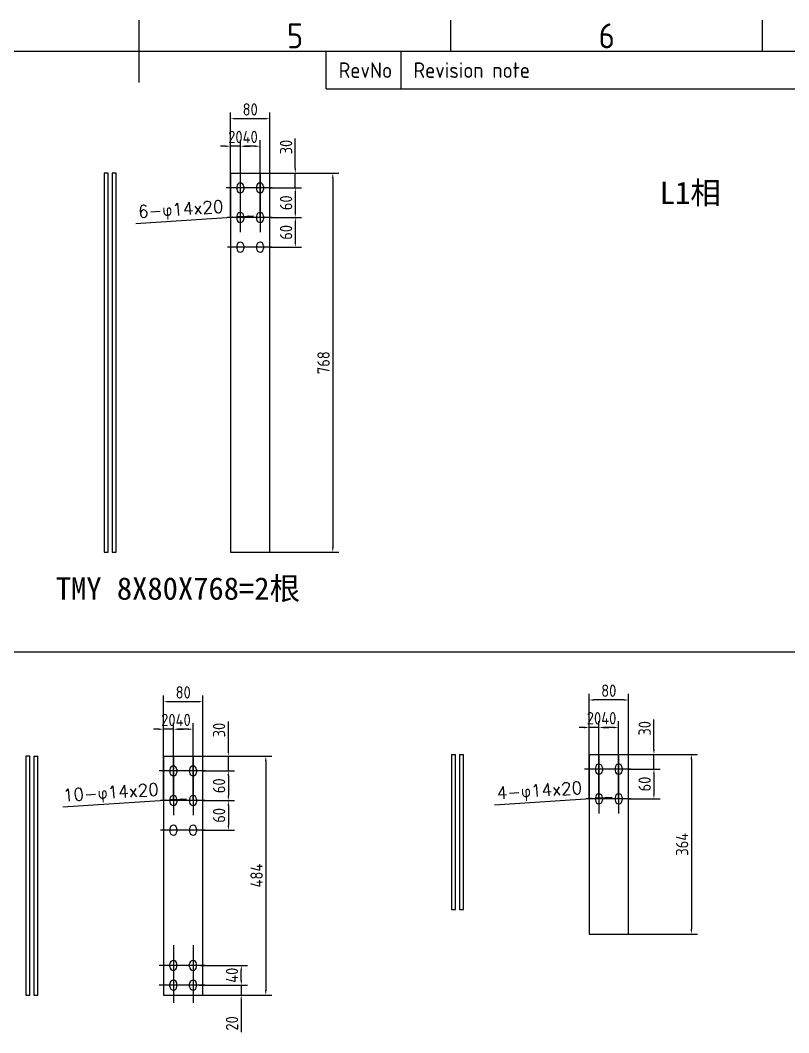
# Model space of a CAD drawing. Extents: x 619634 to 631942, y -3666 to 10046.
# Drawn here: x 621766 to 623324, y -2027 to 24 of the extents above; entities that cross this region are included whole.
import ezdxf
from ezdxf.enums import TextEntityAlignment as Align

# ---------------------------------------------------------------- set-up
doc = ezdxf.new("R2010")
doc.units = 0
doc.header["$LTSCALE"] = 1000
doc.header["$MEASUREMENT"] = 0
doc.header["$PDMODE"] = 35
doc.layers.get('0').update_dxf_attribs({"linetype": 'CONTINUOUS'})
doc.layers.get('Defpoints').update_dxf_attribs({"linetype": 'CONTINUOUS'})
for name, color, linetype in [('FRAME025', 7, 'CONTINUOUS'), ('FRAME050', 6, 'CONTINUOUS'), ('FRAME070', 5, 'CONTINUOUS'), ('标注', 3, 'CONTINUOUS')]:
    doc.layers.add(name, color=color, linetype=linetype)
doc.styles.add('ISOCP', font='isocp.shx')
doc.styles.get("Standard").update_dxf_attribs({"font": 'GBENOR', "bigfont": 'GBCBIG'})
doc.styles.add('STYLE2', font='', dxfattribs={"height": 7})
doc.styles.get('STYLE2').set_extended_font_data('SimSun')
doc.dimstyles.get("Standard").update_dxf_attribs({"dimscale": 100, "dimtxt": 3.5, "dimasz": 3.5, "dimexe": 0, "dimexo": 0, "dimgap": 0.2, "dimtad": 1, "dimdec": 0, "dimzin": 0, "dimdsep": 46, "dimtxsty": 'Standard', "dimcen": 0.09, "dimclrd": 3, "dimclre": 3, "dimclrt": 3, "dimadec": 0, "dimazin": 0, "dimtfac": 1, "dimtdec": 0, "dimtmove": 2, "dimatfit": 3, "dimfxl": 1, "dimtolj": 1, "dimtzin": 0, "dimarcsym": 0})
doc.dimstyles.new('STANDARD$0', dxfattribs={"dimtxt": 5, "dimasz": 5, "dimexe": 2.5, "dimexo": 0, "dimgap": 1.25, "dimtad": 1, "dimdec": 0, "dimzin": 0, "dimdsep": 46, "dimtxsty": 'Standard', "dimcen": 0, "dimadec": 0, "dimazin": 0, "dimtfac": 0.514286, "dimtdec": 0, "dimtix": 1, "dimtmove": 0, "dimatfit": 3, "dimfxl": 1, "dimtolj": 1, "dimtzin": 0, "dimarcsym": 0})

# ---------------------------------------------------------------- blocks, each defined once
blk = doc.blocks.new('*D1814')
at = {"layer": 'Defpoints', "color": 0}
for p in [(622232.4, -286), (622232.4, -1054), (622399.8, -1054)]:
    blk.add_point(p, dxfattribs=at)
at = {"layer": '标注', "color": 0, "lineweight": -2}
for p, q in [((622232.4, -286), (622412.3, -286)), ((622399.8, -296), (622399.8, -1044)), ((622232.4, -1054), (622412.3, -1054))]:
    blk.add_line(p, q, dxfattribs=at)
at = {"layer": '标注', "color": 0}
for points in [[(622398.1, -296), (622401.4, -296), (622399.8, -286)], [(622398.1, -1044), (622401.4, -1044), (622399.8, -1054)]]:
    blk.add_solid(points, dxfattribs=at)
at = {"layer": '标注', "color": 0, "insert": (622381, -670), "char_height": 25, "attachment_point": 5, "rotation": 90}
blk.add_mtext('\\A1;768', dxfattribs=at)
blk = doc.blocks.new('*D1815')
at = {"layer": 'Defpoints', "color": 0}
for p in [(622192.4, -175.7), (622192.4, -376), (622272.4, -376)]:
    blk.add_point(p, dxfattribs=at)
at = {"layer": '标注', "color": 0, "lineweight": -2}
for p, q in [((622192.4, -376), (622192.4, -163.2)), ((622272.4, -376), (622272.4, -163.2)), ((622262.4, -175.7), (622202.4, -175.7))]:
    blk.add_line(p, q, dxfattribs=at)
at = {"layer": '标注', "color": 0}
for points in [[(622202.4, -174), (622202.4, -177.3), (622192.4, -175.7)], [(622262.4, -174), (622262.4, -177.3), (622272.4, -175.7)]]:
    blk.add_solid(points, dxfattribs=at)
at = {"layer": '标注', "color": 0, "insert": (622232.4, -156.9), "char_height": 25, "attachment_point": 5}
blk.add_mtext('\\A1;80', dxfattribs=at)
blk = doc.blocks.new('*D1816')
at = {"layer": 'Defpoints', "color": 0}
for p in [(622212.4, -231.4), (622212.4, -376), (622252.4, -376)]:
    blk.add_point(p, dxfattribs=at)
at = {"layer": '标注', "color": 0, "lineweight": -2}
for p, q in [((622212.4, -376), (622212.4, -218.9)), ((622252.4, -376), (622252.4, -218.9)), ((622242.4, -231.4), (622222.4, -231.4))]:
    blk.add_line(p, q, dxfattribs=at)
at = {"layer": '标注', "color": 0}
for points in [[(622222.4, -229.8), (622222.4, -233.1), (622212.4, -231.4)], [(622242.4, -229.8), (622242.4, -233.1), (622252.4, -231.4)]]:
    blk.add_solid(points, dxfattribs=at)
at = {"layer": '标注', "color": 0, "insert": (622232.4, -212.7), "char_height": 25, "attachment_point": 5}
blk.add_mtext('\\A1;40', dxfattribs=at)
blk = doc.blocks.new('*D1817')
at = {"layer": 'Defpoints', "color": 0}
for p in [(622272.4, -316), (622272.4, -376), (622323.8, -376)]:
    blk.add_point(p, dxfattribs=at)
at = {"layer": '标注', "color": 0, "lineweight": -2}
for p, q in [((622272.4, -316), (622336.3, -316)), ((622323.8, -326), (622323.8, -366)), ((622272.4, -376), (622336.3, -376))]:
    blk.add_line(p, q, dxfattribs=at)
at = {"layer": '标注', "color": 0}
for points in [[(622322.2, -326), (622325.5, -326), (622323.8, -316)], [(622322.2, -366), (622325.5, -366), (622323.8, -376)]]:
    blk.add_solid(points, dxfattribs=at)
at = {"layer": '标注', "color": 0, "insert": (622305.1, -346), "char_height": 25, "attachment_point": 5, "rotation": 90}
blk.add_mtext('\\A1;60', dxfattribs=at)
blk = doc.blocks.new('*D1818')
at = {"layer": 'Defpoints', "color": 0}
for p in [(622192.4, -231.4), (622192.4, -376), (622212.4, -376)]:
    blk.add_point(p, dxfattribs=at)
at = {"layer": '标注', "color": 0, "lineweight": -2}
for p, q in [((622192.4, -376), (622192.4, -218.9)), ((622212.4, -376), (622212.4, -218.9)), ((622182.4, -231.4), (622172.4, -231.4)), ((622212.4, -231.4), (622192.4, -231.4)), ((622222.4, -231.4), (622232.4, -231.4))]:
    blk.add_line(p, q, dxfattribs=at)
at = {"layer": '标注', "color": 0}
for points in [[(622182.4, -229.8), (622182.4, -233.1), (622192.4, -231.4)], [(622222.4, -229.8), (622222.4, -233.1), (622212.4, -231.4)]]:
    blk.add_solid(points, dxfattribs=at)
at = {"layer": '标注', "color": 0, "insert": (622202.4, -212.7), "char_height": 25, "attachment_point": 5}
blk.add_mtext('\\A1;20', dxfattribs=at)
blk = doc.blocks.new('*D1819')
at = {"layer": 'Defpoints', "color": 0}
for p in [(622277, -286), (622272.4, -316), (622323.8, -316)]:
    blk.add_point(p, dxfattribs=at)
at = {"layer": '标注', "color": 0, "lineweight": -2}
for p, q in [((622323.8, -276), (622323.8, -215.5)), ((622277, -286), (622336.3, -286)), ((622323.8, -316), (622323.8, -286)), ((622272.4, -316), (622336.3, -316)), ((622323.8, -326), (622323.8, -336))]:
    blk.add_line(p, q, dxfattribs=at)
at = {"layer": '标注', "color": 0}
for points in [[(622322.2, -276), (622325.5, -276), (622323.8, -286)], [(622322.2, -326), (622325.5, -326), (622323.8, -316)]]:
    blk.add_solid(points, dxfattribs=at)
at = {"layer": '标注', "color": 0, "insert": (622305.1, -233.2), "char_height": 25, "attachment_point": 5, "rotation": 90}
blk.add_mtext('\\A1;30', dxfattribs=at)
blk = doc.blocks.new('*D1820')
at = {"layer": 'Defpoints', "color": 0}
for p in [(622205.4, -374.7), (622219.3, -373.8)]:
    blk.add_point(p, dxfattribs=at)
at = {"layer": '标注', "color": 0, "lineweight": -2}
for p, q in [((622000.9, -387.8), (622195.4, -375.4)), ((622219.3, -373.8), (622205.4, -374.7)), ((622229.3, -373.2), (622239.3, -372.6))]:
    blk.add_line(p, q, dxfattribs=at)
at = {"layer": '标注', "color": 0}
for points in [[(622195.3, -373.7), (622195.5, -377), (622205.4, -374.7)], [(622229.2, -371.5), (622229.4, -374.9), (622219.3, -373.8)]]:
    blk.add_solid(points, dxfattribs=at)
at = {"layer": '标注', "color": 0, "insert": (622091.9, -362.5), "char_height": 25, "attachment_point": 5, "rotation": 3.6468}
blk.add_mtext('\\A1;{\\Ftxt.shx|c0;6-}φ{\\Ftxt.shx|c0;14x20}', dxfattribs=at)
blk = doc.blocks.new('*D1821')
at = {"layer": 'Defpoints', "color": 0}
for p in [(622272.4, -376), (622272.4, -436), (622323.8, -436)]:
    blk.add_point(p, dxfattribs=at)
at = {"layer": '标注', "color": 0, "lineweight": -2}
for p, q in [((622272.4, -376), (622336.3, -376)), ((622323.8, -386), (622323.8, -426)), ((622272.4, -436), (622336.3, -436))]:
    blk.add_line(p, q, dxfattribs=at)
at = {"layer": '标注', "color": 0}
for points in [[(622322.2, -386), (622325.5, -386), (622323.8, -376)], [(622322.2, -426), (622325.5, -426), (622323.8, -436)]]:
    blk.add_solid(points, dxfattribs=at)
at = {"layer": '标注', "color": 0, "insert": (622305.1, -406), "char_height": 25, "attachment_point": 5, "rotation": 90}
blk.add_mtext('\\A1;60', dxfattribs=at)
blk = doc.blocks.new('*D1822')
at = {"layer": 'Defpoints', "color": 0}
for p in [(622096.6, -1467), (622096.6, -1950.9), (622264, -1950.9)]:
    blk.add_point(p, dxfattribs=at)
at = {"layer": '标注', "color": 0, "lineweight": -2}
for p, q in [((622096.6, -1467), (622276.5, -1467)), ((622264, -1477), (622264, -1940.9)), ((622096.6, -1950.9), (622276.5, -1950.9))]:
    blk.add_line(p, q, dxfattribs=at)
at = {"layer": '标注', "color": 0}
for points in [[(622262.3, -1477), (622265.7, -1477), (622264, -1467)], [(622262.3, -1940.9), (622265.7, -1940.9), (622264, -1950.9)]]:
    blk.add_solid(points, dxfattribs=at)
at = {"layer": '标注', "color": 0, "insert": (622245.3, -1708.9), "char_height": 25, "attachment_point": 5, "rotation": 90}
blk.add_mtext('\\A1;484', dxfattribs=at)
blk = doc.blocks.new('*D1823')
at = {"layer": 'Defpoints', "color": 0}
for p in [(622056.6, -1356.7), (622056.6, -1557), (622136.6, -1557)]:
    blk.add_point(p, dxfattribs=at)
at = {"layer": '标注', "color": 0, "lineweight": -2}
for p, q in [((622056.6, -1557), (622056.6, -1344.2)), ((622136.6, -1557), (622136.6, -1344.2)), ((622126.6, -1356.7), (622066.6, -1356.7))]:
    blk.add_line(p, q, dxfattribs=at)
at = {"layer": '标注', "color": 0}
for points in [[(622066.6, -1355), (622066.6, -1358.3), (622056.6, -1356.7)], [(622126.6, -1355), (622126.6, -1358.3), (622136.6, -1356.7)]]:
    blk.add_solid(points, dxfattribs=at)
at = {"layer": '标注', "color": 0, "insert": (622096.6, -1337.9), "char_height": 25, "attachment_point": 5}
blk.add_mtext('\\A1;80', dxfattribs=at)
blk = doc.blocks.new('*D1824')
at = {"layer": 'Defpoints', "color": 0}
for p in [(622076.6, -1412.4), (622076.6, -1557), (622116.6, -1557)]:
    blk.add_point(p, dxfattribs=at)
at = {"layer": '标注', "color": 0, "lineweight": -2}
for p, q in [((622076.6, -1557), (622076.6, -1399.9)), ((622106.6, -1412.4), (622086.6, -1412.4)), ((622116.6, -1557), (622116.6, -1399.9))]:
    blk.add_line(p, q, dxfattribs=at)
at = {"layer": '标注', "color": 0}
for points in [[(622086.6, -1410.8), (622086.6, -1414.1), (622076.6, -1412.4)], [(622106.6, -1410.8), (622106.6, -1414.1), (622116.6, -1412.4)]]:
    blk.add_solid(points, dxfattribs=at)
at = {"layer": '标注', "color": 0, "insert": (622096.6, -1393.7), "char_height": 25, "attachment_point": 5}
blk.add_mtext('\\A1;40', dxfattribs=at)
blk = doc.blocks.new('*D1825')
at = {"layer": 'Defpoints', "color": 0}
for p in [(622136.6, -1497), (622136.6, -1557), (622188.1, -1557)]:
    blk.add_point(p, dxfattribs=at)
at = {"layer": '标注', "color": 0, "lineweight": -2}
for p, q in [((622136.6, -1497), (622200.6, -1497)), ((622188.1, -1507), (622188.1, -1547)), ((622136.6, -1557), (622200.6, -1557))]:
    blk.add_line(p, q, dxfattribs=at)
at = {"layer": '标注', "color": 0}
for points in [[(622186.4, -1507), (622189.7, -1507), (622188.1, -1497)], [(622186.4, -1547), (622189.7, -1547), (622188.1, -1557)]]:
    blk.add_solid(points, dxfattribs=at)
at = {"layer": '标注', "color": 0, "insert": (622169.3, -1527), "char_height": 25, "attachment_point": 5, "rotation": 90}
blk.add_mtext('\\A1;60', dxfattribs=at)
blk = doc.blocks.new('*D1826')
at = {"layer": 'Defpoints', "color": 0}
for p in [(622056.6, -1412.4), (622056.6, -1557), (622076.6, -1557)]:
    blk.add_point(p, dxfattribs=at)
at = {"layer": '标注', "color": 0, "lineweight": -2}
for p, q in [((622046.6, -1412.4), (622036.6, -1412.4)), ((622056.6, -1557), (622056.6, -1399.9)), ((622076.6, -1412.4), (622056.6, -1412.4)), ((622076.6, -1557), (622076.6, -1399.9)), ((622086.6, -1412.4), (622096.6, -1412.4))]:
    blk.add_line(p, q, dxfattribs=at)
at = {"layer": '标注', "color": 0}
for points in [[(622046.6, -1410.8), (622046.6, -1414.1), (622056.6, -1412.4)], [(622086.6, -1410.8), (622086.6, -1414.1), (622076.6, -1412.4)]]:
    blk.add_solid(points, dxfattribs=at)
at = {"layer": '标注', "color": 0, "insert": (622066.6, -1393.7), "char_height": 25, "attachment_point": 5}
blk.add_mtext('\\A1;20', dxfattribs=at)
blk = doc.blocks.new('*D1827')
at = {"layer": 'Defpoints', "color": 0}
for p in [(622141.2, -1467), (622136.6, -1497), (622188.1, -1497)]:
    blk.add_point(p, dxfattribs=at)
at = {"layer": '标注', "color": 0, "lineweight": -2}
for p, q in [((622188.1, -1457), (622188.1, -1396.5)), ((622141.2, -1467), (622200.6, -1467)), ((622188.1, -1497), (622188.1, -1467)), ((622136.6, -1497), (622200.6, -1497)), ((622188.1, -1507), (622188.1, -1517))]:
    blk.add_line(p, q, dxfattribs=at)
at = {"layer": '标注', "color": 0}
for points in [[(622186.4, -1457), (622189.7, -1457), (622188.1, -1467)], [(622186.4, -1507), (622189.7, -1507), (622188.1, -1497)]]:
    blk.add_solid(points, dxfattribs=at)
at = {"layer": '标注', "color": 0, "insert": (622169.3, -1414.2), "char_height": 25, "attachment_point": 5, "rotation": 90}
blk.add_mtext('\\A1;30', dxfattribs=at)
blk = doc.blocks.new('*D1828')
at = {"layer": 'Defpoints', "color": 0}
for p in [(622069.6, -1555.7), (622083.6, -1554.8)]:
    blk.add_point(p, dxfattribs=at)
at = {"layer": '标注', "color": 0, "lineweight": -2}
for p, q in [((621852.7, -1569.5), (622059.7, -1556.4)), ((622083.6, -1554.8), (622069.6, -1555.7)), ((622093.6, -1554.2), (622103.6, -1553.6))]:
    blk.add_line(p, q, dxfattribs=at)
at = {"layer": '标注', "color": 0}
for points in [[(622059.5, -1554.7), (622059.8, -1558), (622069.6, -1555.7)], [(622093.5, -1552.5), (622093.7, -1555.9), (622083.6, -1554.8)]]:
    blk.add_solid(points, dxfattribs=at)
at = {"layer": '标注', "color": 0, "insert": (621950, -1543.9), "char_height": 25, "attachment_point": 5, "rotation": 3.6468}
blk.add_mtext('\\A1;{\\Ftxt.shx|c0;10-}φ{\\Ftxt.shx|c0;14x20}', dxfattribs=at)
blk = doc.blocks.new('*D1829')
at = {"layer": 'Defpoints', "color": 0}
for p in [(622136.6, -1557), (622136.6, -1617), (622188.1, -1617)]:
    blk.add_point(p, dxfattribs=at)
at = {"layer": '标注', "color": 0, "lineweight": -2}
for p, q in [((622136.6, -1557), (622200.6, -1557)), ((622188.1, -1567), (622188.1, -1607)), ((622136.6, -1617), (622200.6, -1617))]:
    blk.add_line(p, q, dxfattribs=at)
at = {"layer": '标注', "color": 0}
for points in [[(622186.4, -1567), (622189.7, -1567), (622188.1, -1557)], [(622186.4, -1607), (622189.7, -1607), (622188.1, -1617)]]:
    blk.add_solid(points, dxfattribs=at)
at = {"layer": '标注', "color": 0, "insert": (622169.3, -1587), "char_height": 25, "attachment_point": 5, "rotation": 90}
blk.add_mtext('\\A1;60', dxfattribs=at)
blk = doc.blocks.new('*D1830')
at = {"layer": 'Defpoints', "color": 0}
for p in [(622136.6, -1930.9), (622214.2, -1930.9), (622136.6, -1950.9)]:
    blk.add_point(p, dxfattribs=at)
at = {"layer": '标注', "color": 0, "lineweight": -2}
for p, q in [((622214.2, -1920.9), (622214.2, -1910.9)), ((622136.6, -1930.9), (622226.7, -1930.9)), ((622214.2, -1930.9), (622214.2, -1950.9)), ((622136.6, -1950.9), (622226.7, -1950.9)), ((622214.2, -1960.9), (622214.2, -2026.4))]:
    blk.add_line(p, q, dxfattribs=at)
at = {"layer": '标注', "color": 0}
for points in [[(622212.6, -1920.9), (622215.9, -1920.9), (622214.2, -1930.9)], [(622212.6, -1960.9), (622215.9, -1960.9), (622214.2, -1950.9)]]:
    blk.add_solid(points, dxfattribs=at)
at = {"layer": '标注', "color": 0, "insert": (622195.5, -2008.4), "char_height": 25, "attachment_point": 5, "rotation": 90}
blk.add_mtext('\\A1;20', dxfattribs=at)
blk = doc.blocks.new('*D1831')
at = {"layer": 'Defpoints', "color": 0}
for p in [(622131.5, -1890.9), (622214.2, -1890.9), (622129.1, -1930.9)]:
    blk.add_point(p, dxfattribs=at)
at = {"layer": '标注', "color": 0, "lineweight": -2}
for p, q in [((622131.5, -1890.9), (622226.7, -1890.9)), ((622214.2, -1920.9), (622214.2, -1900.9)), ((622129.1, -1930.9), (622226.7, -1930.9))]:
    blk.add_line(p, q, dxfattribs=at)
at = {"layer": '标注', "color": 0}
for points in [[(622212.6, -1900.9), (622215.9, -1900.9), (622214.2, -1890.9)], [(622212.6, -1920.9), (622215.9, -1920.9), (622214.2, -1930.9)]]:
    blk.add_solid(points, dxfattribs=at)
at = {"layer": '标注', "color": 0, "insert": (622195.5, -1910.9), "char_height": 25, "attachment_point": 5, "rotation": 90}
blk.add_mtext('\\A1;40', dxfattribs=at)
blk = doc.blocks.new('*D1832')
at = {"layer": 'Defpoints', "color": 0}
for p in [(622959.2, -1463.5), (622959.2, -1827.4), (623126.6, -1827.4)]:
    blk.add_point(p, dxfattribs=at)
at = {"layer": '标注', "color": 0, "lineweight": -2}
for p, q in [((622959.2, -1463.5), (623139.1, -1463.5)), ((623126.6, -1473.5), (623126.6, -1817.4)), ((622959.2, -1827.4), (623139.1, -1827.4))]:
    blk.add_line(p, q, dxfattribs=at)
at = {"layer": '标注', "color": 0}
for points in [[(623124.9, -1473.5), (623128.3, -1473.5), (623126.6, -1463.5)], [(623124.9, -1817.4), (623128.3, -1817.4), (623126.6, -1827.4)]]:
    blk.add_solid(points, dxfattribs=at)
at = {"layer": '标注', "color": 0, "insert": (623107.8, -1645.5), "char_height": 25, "attachment_point": 5, "rotation": 90}
blk.add_mtext('\\A1;364', dxfattribs=at)
blk = doc.blocks.new('*D1833')
at = {"layer": 'Defpoints', "color": 0}
for p in [(622919.2, -1353.2), (622919.2, -1553.5), (622999.2, -1553.5)]:
    blk.add_point(p, dxfattribs=at)
at = {"layer": '标注', "color": 0, "lineweight": -2}
for p, q in [((622919.2, -1553.5), (622919.2, -1340.7)), ((622989.2, -1353.2), (622929.2, -1353.2)), ((622999.2, -1553.5), (622999.2, -1340.7))]:
    blk.add_line(p, q, dxfattribs=at)
at = {"layer": '标注', "color": 0}
for points in [[(622929.2, -1351.5), (622929.2, -1354.9), (622919.2, -1353.2)], [(622989.2, -1351.5), (622989.2, -1354.9), (622999.2, -1353.2)]]:
    blk.add_solid(points, dxfattribs=at)
at = {"layer": '标注', "color": 0, "insert": (622959.2, -1334.4), "char_height": 25, "attachment_point": 5}
blk.add_mtext('\\A1;80', dxfattribs=at)
blk = doc.blocks.new('*D1834')
at = {"layer": 'Defpoints', "color": 0}
for p in [(622939.2, -1408.9), (622939.2, -1553.5), (622979.2, -1553.5)]:
    blk.add_point(p, dxfattribs=at)
at = {"layer": '标注', "color": 0, "lineweight": -2}
for p, q in [((622939.2, -1553.5), (622939.2, -1396.4)), ((622969.2, -1408.9), (622949.2, -1408.9)), ((622979.2, -1553.5), (622979.2, -1396.4))]:
    blk.add_line(p, q, dxfattribs=at)
at = {"layer": '标注', "color": 0}
for points in [[(622949.2, -1407.3), (622949.2, -1410.6), (622939.2, -1408.9)], [(622969.2, -1407.3), (622969.2, -1410.6), (622979.2, -1408.9)]]:
    blk.add_solid(points, dxfattribs=at)
at = {"layer": '标注', "color": 0, "insert": (622959.2, -1390.2), "char_height": 25, "attachment_point": 5}
blk.add_mtext('\\A1;40', dxfattribs=at)
blk = doc.blocks.new('*D1835')
at = {"layer": 'Defpoints', "color": 0}
for p in [(622999.2, -1493.5), (622999.2, -1553.5), (623050.7, -1553.5)]:
    blk.add_point(p, dxfattribs=at)
at = {"layer": '标注', "color": 0, "lineweight": -2}
for p, q in [((622999.2, -1493.5), (623063.2, -1493.5)), ((623050.7, -1503.5), (623050.7, -1543.5)), ((622999.2, -1553.5), (623063.2, -1553.5))]:
    blk.add_line(p, q, dxfattribs=at)
at = {"layer": '标注', "color": 0}
for points in [[(623049, -1503.5), (623052.3, -1503.5), (623050.7, -1493.5)], [(623049, -1543.5), (623052.3, -1543.5), (623050.7, -1553.5)]]:
    blk.add_solid(points, dxfattribs=at)
at = {"layer": '标注', "color": 0, "insert": (623031.9, -1523.5), "char_height": 25, "attachment_point": 5, "rotation": 90}
blk.add_mtext('\\A1;60', dxfattribs=at)
blk = doc.blocks.new('*D1836')
at = {"layer": 'Defpoints', "color": 0}
for p in [(622919.2, -1408.9), (622919.2, -1553.5), (622939.2, -1553.5)]:
    blk.add_point(p, dxfattribs=at)
at = {"layer": '标注', "color": 0, "lineweight": -2}
for p, q in [((622909.2, -1408.9), (622899.2, -1408.9)), ((622919.2, -1553.5), (622919.2, -1396.4)), ((622939.2, -1408.9), (622919.2, -1408.9)), ((622939.2, -1553.5), (622939.2, -1396.4)), ((622949.2, -1408.9), (622959.2, -1408.9))]:
    blk.add_line(p, q, dxfattribs=at)
at = {"layer": '标注', "color": 0}
for points in [[(622909.2, -1407.3), (622909.2, -1410.6), (622919.2, -1408.9)], [(622949.2, -1407.3), (622949.2, -1410.6), (622939.2, -1408.9)]]:
    blk.add_solid(points, dxfattribs=at)
at = {"layer": '标注', "color": 0, "insert": (622929.2, -1390.2), "char_height": 25, "attachment_point": 5}
blk.add_mtext('\\A1;20', dxfattribs=at)
blk = doc.blocks.new('*D1837')
at = {"layer": 'Defpoints', "color": 0}
for p in [(623003.8, -1463.5), (622999.2, -1493.5), (623050.7, -1493.5)]:
    blk.add_point(p, dxfattribs=at)
at = {"layer": '标注', "color": 0, "lineweight": -2}
for p, q in [((623050.7, -1453.5), (623050.7, -1393)), ((623003.8, -1463.5), (623063.2, -1463.5)), ((623050.7, -1493.5), (623050.7, -1463.5)), ((622999.2, -1493.5), (623063.2, -1493.5)), ((623050.7, -1503.5), (623050.7, -1513.5))]:
    blk.add_line(p, q, dxfattribs=at)
at = {"layer": '标注', "color": 0}
for points in [[(623049, -1453.5), (623052.3, -1453.5), (623050.7, -1463.5)], [(623049, -1503.5), (623052.3, -1503.5), (623050.7, -1493.5)]]:
    blk.add_solid(points, dxfattribs=at)
at = {"layer": '标注', "color": 0, "insert": (623031.9, -1410.7), "char_height": 25, "attachment_point": 5, "rotation": 90}
blk.add_mtext('\\A1;30', dxfattribs=at)
blk = doc.blocks.new('*D1838')
at = {"layer": 'Defpoints', "color": 0}
for p in [(622932.2, -1552.2), (622946.2, -1551.4)]:
    blk.add_point(p, dxfattribs=at)
at = {"layer": '标注', "color": 0, "lineweight": -2}
for p, q in [((622727.8, -1565.3), (622922.2, -1552.9)), ((622946.2, -1551.4), (622932.2, -1552.2)), ((622956.2, -1550.7), (622966.1, -1550.1))]:
    blk.add_line(p, q, dxfattribs=at)
at = {"layer": '标注', "color": 0}
for points in [[(622922.1, -1551.2), (622922.3, -1554.5), (622932.2, -1552.2)], [(622956.1, -1549.1), (622956.3, -1552.4), (622946.2, -1551.4)]]:
    blk.add_solid(points, dxfattribs=at)
at = {"layer": '标注', "color": 0, "insert": (622818.8, -1540), "char_height": 25, "attachment_point": 5, "rotation": 3.6468}
blk.add_mtext('\\A1;{\\Ftxt.shx|c0;4-}φ{\\Ftxt.shx|c0;14x20}', dxfattribs=at)

msp = doc.modelspace()

# ---------------------------------------------------------------- linework, layer by layer
at = {"color": 7}
for p, q in [((621944.695, -285.952), (621936.695, -285.952)), ((621960.695, -285.952), (621952.695, -285.952)), ((622192.357, -285.952), (622272.357, -285.952)), ((622276.962, -315.952), (622183.438, -315.952)), ((622205.357, -312.952), (622205.357, -318.952)), ((622219.357, -312.952), (622219.357, -318.952)), ((622245.357, -312.952), (622245.357, -318.952)), ((622259.357, -312.952), (622259.357, -318.952))]:
    msp.add_line(p, q, dxfattribs=at)
for centre, start, end in [((622212.357, -312.952), 0, 180), ((622252.357, -312.952), 0, 180), ((622212.357, -318.952), 180, 0), ((622252.357, -318.952), 180, 0)]:
    msp.add_arc(centre, 7, start, end, dxfattribs=at)
at = {"layer": 'FRAME050'}
for p, q in [((622007.46, -102.63), (622007.46, 23.73)), ((622639.26, -39.45), (622639.26, 23.73)), ((623271.06, -39.45), (623271.06, 23.73))]:
    msp.add_line(p, q, dxfattribs=at)
at = {"layer": 'FRAME070'}
for p, q in [((624818.515, -39.45), (619987.738, -39.45)), ((622386.54, -115.266), (622386.54, -39.45)), ((622538.172, -115.266), (622538.172, -39.45)), ((622386.54, -115.266), (624818.515, -115.266))]:
    msp.add_line(p, q, dxfattribs=at)
at = {"layer": '标注', "color": 0}
for p, q in [((621936.674, -285.957), (621936.667, -1053.952)), ((621944.667, -1053.952), (621944.695, -285.957)), ((621952.674, -285.957), (621952.667, -1053.952)), ((621960.667, -1053.952), (621960.695, -285.957)), ((622192.357, -285.952), (622192.357, -1053.952)), ((622272.357, -1053.952), (622272.357, -285.952)), ((622212.357, -288.746), (622212.357, -405.644)), ((622252.357, -288.746), (622252.357, -405.644)), ((622277.139, -375.952), (622186.542, -375.952)), ((622205.357, -372.952), (622205.357, -378.952)), ((622219.357, -372.952), (622219.357, -378.952)), ((622245.357, -372.952), (622245.357, -378.952)), ((622259.357, -372.952), (622259.357, -378.952)), ((622277.139, -435.952), (622186.542, -435.952)), ((622205.357, -432.952), (622205.357, -438.952)), ((622219.357, -432.952), (622219.357, -438.952)), ((622245.357, -432.952), (622245.357, -438.952)), ((622259.357, -432.952), (622259.357, -438.952)), ((621936.667, -1053.952), (621944.667, -1053.952)), ((621952.667, -1053.952), (621960.667, -1053.952)), ((622192.357, -1053.952), (622272.357, -1053.952)), ((621531.106, -1255.399), (624368.842, -1255.399)), ((621777.821, -1466.951), (621777.824, -1950.918)), ((621785.842, -1466.951), (621777.821, -1466.951)), ((621785.824, -1950.918), (621785.842, -1466.951)), ((621793.821, -1466.951), (621793.817, -1950.918)), ((621793.821, -1466.951), (621801.842, -1466.951)), ((621801.824, -1950.919), (621801.842, -1466.951)), ((622056.618, -1466.951), (622056.618, -1950.919)), ((622056.618, -1466.951), (622136.618, -1466.951)), ((622076.618, -1469.745), (622076.618, -1586.643)), ((622116.618, -1469.745), (622116.618, -1586.643)), ((622136.618, -1950.919), (622136.618, -1466.951)), ((622640.419, -1463.47), (622640.416, -1777.498)), ((622640.419, -1463.47), (622648.428, -1463.47)), ((622640.419, -1463.47), (622640.419, -1543.47)), ((622648.416, -1777.498), (622648.428, -1463.47)), ((622648.425, -1543.47), (622648.428, -1463.47)), ((622656.419, -1463.471), (622656.416, -1777.498)), ((622656.419, -1463.471), (622656.416, -1543.471)), ((622656.419, -1463.471), (622664.428, -1463.471)), ((622664.416, -1777.498), (622664.428, -1463.471)), ((622664.425, -1543.471), (622664.428, -1463.471)), ((622919.204, -1463.471), (622919.204, -1827.439)), ((622919.204, -1463.471), (622999.204, -1463.471)), ((622939.204, -1466.265), (622939.204, -1583.163)), ((622979.204, -1466.265), (622979.204, -1583.163)), ((622999.204, -1827.439), (622999.204, -1463.471)), ((622141.223, -1496.951), (622047.699, -1496.951)), ((622069.618, -1493.951), (622069.618, -1499.951)), ((622083.618, -1493.951), (622083.618, -1499.951)), ((622109.618, -1493.951), (622109.618, -1499.951)), ((622123.618, -1493.951), (622123.618, -1499.951)), ((623003.809, -1493.471), (622910.285, -1493.471)), ((622932.204, -1490.471), (622932.204, -1496.471)), ((622946.204, -1490.471), (622946.204, -1496.471)), ((622972.204, -1490.471), (622972.204, -1496.471)), ((622986.204, -1490.471), (622986.204, -1496.471)), ((622141.399, -1556.951), (622050.803, -1556.951)), ((622069.618, -1553.951), (622069.618, -1559.951)), ((622083.618, -1553.951), (622083.618, -1559.951)), ((622109.618, -1553.951), (622109.618, -1559.951)), ((622123.618, -1553.951), (622123.618, -1559.951)), ((623003.985, -1553.471), (622913.389, -1553.471)), ((622932.204, -1550.471), (622932.204, -1556.471)), ((622946.204, -1550.471), (622946.204, -1556.471)), ((622972.204, -1550.471), (622972.204, -1556.471)), ((622986.204, -1550.471), (622986.204, -1556.471)), ((622141.399, -1616.951), (622050.803, -1616.951)), ((622069.618, -1613.951), (622069.618, -1619.951)), ((622083.618, -1613.951), (622083.618, -1619.951)), ((622109.618, -1613.951), (622109.618, -1619.951)), ((622123.618, -1613.951), (622123.618, -1619.951)), ((622640.416, -1777.498), (622648.416, -1777.498)), ((622656.416, -1777.498), (622664.416, -1777.498)), ((622919.204, -1827.439), (622999.204, -1827.439)), ((622076.618, -1849.77), (622076.618, -1966.668)), ((622116.618, -1849.77), (622116.618, -1966.668)), ((622141.223, -1890.919), (622047.699, -1890.919)), ((622069.618, -1893.919), (622069.618, -1887.919)), ((622083.618, -1893.919), (622083.618, -1887.919)), ((622109.618, -1893.919), (622109.618, -1887.919)), ((622123.618, -1893.919), (622123.618, -1887.919)), ((622069.618, -1933.919), (622069.618, -1927.919)), ((622083.618, -1933.919), (622083.618, -1927.919)), ((622109.618, -1933.919), (622109.618, -1927.919)), ((622123.618, -1933.919), (622123.618, -1927.919)), ((622141.223, -1930.919), (622047.699, -1930.919)), ((621777.818, -1950.918), (621785.827, -1950.918)), ((621777.818, -1950.918), (621785.824, -1950.918)), ((621793.815, -1950.918), (621801.824, -1950.919)), ((621793.818, -1950.918), (621801.827, -1950.919)), ((622056.618, -1950.919), (622136.618, -1950.919))]:
    msp.add_line(p, q, dxfattribs=at)
for centre, start, end in [((622212.357, -372.952), 0, 180), ((622252.357, -372.952), 0, 180), ((622212.357, -378.952), 180, 0), ((622252.357, -378.952), 180, 0), ((622212.357, -432.952), 0, 180), ((622252.357, -432.952), 0, 180), ((622212.357, -438.952), 180, 0), ((622252.357, -438.952), 180, 0), ((622076.618, -1493.951), 0, 180), ((622116.618, -1493.951), 0, 180), ((622939.204, -1490.471), 0, 180), ((622939.204, -1496.471), 180, 0), ((622979.204, -1490.471), 0, 180), ((622979.204, -1496.471), 180, 0), ((622076.618, -1499.951), 180, 0), ((622116.618, -1499.951), 180, 0), ((622076.618, -1553.951), 0, 180), ((622116.618, -1553.951), 0, 180), ((622939.204, -1550.471), 0, 180), ((622939.204, -1556.471), 180, 0), ((622979.204, -1550.471), 0, 180), ((622979.204, -1556.471), 180, 0), ((622076.618, -1559.951), 180, 0), ((622116.618, -1559.951), 180, 0), ((622076.618, -1613.951), 0, 180), ((622076.618, -1619.951), 180, 0), ((622116.618, -1613.951), 0, 180), ((622116.618, -1619.951), 180, 0), ((622076.618, -1887.919), 0, 180), ((622116.618, -1887.919), 0, 180), ((622076.618, -1893.919), 180, 0), ((622116.618, -1893.919), 180, 0), ((622076.618, -1927.919), 0, 180), ((622116.618, -1927.919), 0, 180), ((622076.618, -1933.919), 180, 0), ((622116.618, -1933.919), 180, 0)]:
    msp.add_arc(centre, 7, start, end, dxfattribs=at)

# ---------------------------------------------------------------- texts
at = {"layer": 'FRAME025', "style": 'ISOCP'}
for s, p in [('RevNo', (622411.812, -77.358)), ('Revision note', (622563.444, -77.358))]:
    msp.add_text(s, height=31.59, dxfattribs=at).set_placement(p, align=Align.MIDDLE_LEFT)
at = {"layer": 'FRAME050', "style": 'ISOCP'}
for s, p in [('5', (622323.36, -7.86)), ('6', (622955.16, -7.86))]:
    msp.add_text(s, height=50.544, dxfattribs=at).set_placement(p, align=Align.MIDDLE)
at = {"layer": '标注', "color": 0, "style": 'STYLE2'}
for s, p in [('L1相', (623062.612, -348.473)), ('TMY 8X80X768=2根', (621838.324, -1150.148))]:
    msp.add_text(s, height=45.4896, dxfattribs=at).set_placement(p)

# ---------------------------------------------------------------- dimensions: what is measured, and where the dimension line sits
at = {"layer": '标注', "color": 0}
for base, p1, p2, angle, picture, middle in [((622192.357, -175.671), (622272.357, -375.952), (622192.357, -375.952), 180, '*D1815', (622232.357, -156.921)), ((622192.357, -231.423), (622212.357, -375.952), (622192.357, -375.952), 180, '*D1818', (622202.357, -212.673)), ((622212.357, -231.423), (622252.357, -375.952), (622212.357, -375.952), 180, '*D1816', (622232.357, -212.673)), ((622399.752, -1053.952), (622232.357, -285.952), (622232.357, -1053.952), 90, '*D1814', (622381.002, -669.952)), ((622323.821, -375.952), (622272.357, -315.952), (622272.357, -375.952), 90, '*D1817', (622305.071, -345.952)), ((622323.821, -435.952), (622272.357, -375.952), (622272.357, -435.952), 90, '*D1821', (622305.071, -405.952)), ((622056.618, -1356.67), (622136.618, -1556.951), (622056.618, -1556.951), 180, '*D1823', (622096.618, -1337.92)), ((622919.204, -1353.19), (622999.204, -1553.471), (622919.204, -1553.471), 180, '*D1833', (622959.204, -1334.44)), ((622919.204, -1408.942), (622939.204, -1553.471), (622919.204, -1553.471), 180, '*D1836', (622929.204, -1390.192)), ((622939.204, -1408.942), (622979.204, -1553.471), (622939.204, -1553.471), 180, '*D1834', (622959.204, -1390.192)), ((622056.618, -1412.422), (622076.618, -1556.951), (622056.618, -1556.951), 180, '*D1826', (622066.618, -1393.672)), ((622076.618, -1412.422), (622116.618, -1556.951), (622076.618, -1556.951), 180, '*D1824', (622096.618, -1393.672)), ((622264.012, -1950.919), (622096.618, -1466.951), (622096.618, -1950.919), 90, '*D1822', (622245.262, -1708.935)), ((623126.598, -1827.439), (622959.204, -1463.471), (622959.204, -1827.439), 90, '*D1832', (623107.848, -1645.455)), ((622188.081, -1556.951), (622136.618, -1496.951), (622136.618, -1556.951), 90, '*D1825', (622169.331, -1526.951)), ((623050.667, -1553.471), (622999.204, -1493.471), (622999.204, -1553.471), 90, '*D1835', (623031.917, -1523.471)), ((622188.081, -1616.951), (622136.618, -1556.951), (622136.618, -1616.951), 90, '*D1829', (622169.331, -1586.951)), ((622214.222, -1890.919), (622129.097, -1930.919), (622131.544, -1890.919), 90, '*D1831', (622195.472, -1910.919))]:
    dim = msp.add_linear_dim(base=base, p1=p1, p2=p2, angle=angle, dimstyle='STANDARD$0', override={"dimscale": 5, "dimasz": 2}, dxfattribs=at)
    dim.commit()
    dim.dimension.update_dxf_attribs({"geometry": picture, "text_midpoint": middle})
for base, p1, p2, picture, middle in [((622323.821, -315.952), (622276.962, -285.952), (622272.357, -315.952), '*D1819', (622323.821, -233.202)), ((623050.667, -1493.471), (623003.809, -1463.471), (622999.204, -1493.471), '*D1837', (623050.667, -1410.721)), ((622188.081, -1496.951), (622141.223, -1466.951), (622136.618, -1496.951), '*D1827', (622188.081, -1414.201)), ((622214.222, -1930.919), (622136.618, -1950.919), (622136.618, -1930.919), '*D1830', (622214.222, -2008.408))]:
    dim = msp.add_linear_dim(base=base, p1=p1, p2=p2, angle=90, dimstyle='STANDARD$0', override={"dimscale": 5, "dimasz": 2}, dxfattribs=at)
    dim.commit()
    dim.dimension.update_dxf_attribs({"geometry": picture, "text_midpoint": middle, "dimtype": 160})
for p1, p2, text, picture, middle in [((622219.343, -373.835), (622205.371, -374.725), '{\\Ftxt.shx|c0;6-}φ{\\Ftxt.shx|c0;14x20}', '*D1820', (622091.93, -362.476)), ((622083.604, -1554.833), (622069.632, -1555.724), '{\\Ftxt.shx|c0;10-}φ{\\Ftxt.shx|c0;14x20}', '*D1828', (621949.953, -1543.873)), ((622946.189, -1551.354), (622932.218, -1552.244), '{\\Ftxt.shx|c0;4-}φ{\\Ftxt.shx|c0;14x20}', '*D1838', (622818.776, -1539.995))]:
    dim = msp.add_diameter_dim_2p(p1=p1, p2=p2, text=text, dimstyle='Standard', override={"dimscale": 5, "dimtxt": 5, "dimasz": 2, "dimexe": 2.5, "dimgap": 1.25, "dimcen": 0, "dimclrd": 0, "dimclre": 0, "dimclrt": 0, "dimtfac": 0.514286, "dimtix": 1, "dimtmove": 0}, dxfattribs=at)
    dim.commit()
    dim.dimension.update_dxf_attribs({"geometry": picture, "text_midpoint": middle})

doc.saveas('drawing.dxf')
